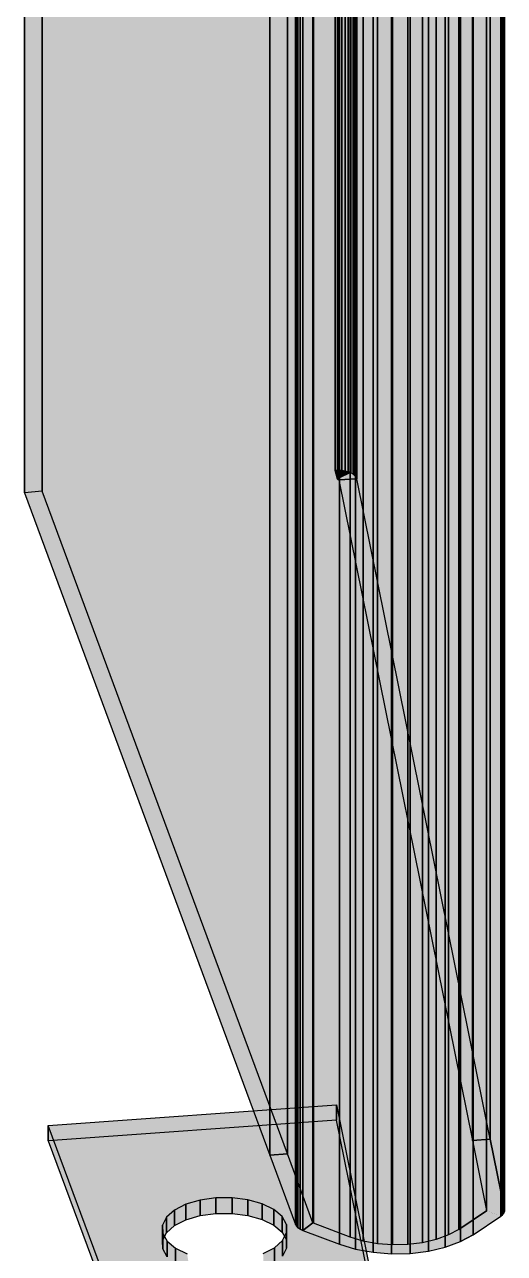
# Model space of a CAD drawing. Header units: millimetres. Extents: x 50 to 612415, y 2 to 4150.
# Drawn here: x 507528.7 to 507582.6, y 888.7 to 1026.6 of the extents above; entities that cross this region are included whole.
import ezdxf

# ---------------------------------------------------------------- set-up
doc = ezdxf.new("R2010")
doc.units = ezdxf.units.MM
doc.layers.add('HATCH', color=8, linetype='Continuous', lineweight=9)
doc.layers.add('OUTLINE', color=7, linetype='Continuous', lineweight=25)

msp = doc.modelspace()

# ---------------------------------------------------------------- hatches: boundary and pattern name
at = {"layer": 'HATCH', "true_color": 0x576f79}
for points in [[(507564.002, 975.502), (507578.995, 901.375), (507578.995, 1916.48), (507564.002, 1876.565)], [(507580.981, 901.517), (507565.997, 975.603), (507565.997, 1876.729), (507580.981, 1916.622)], [(507578.995, 901.375), (507580.582, 893.53), (507580.582, 1908.635), (507578.995, 1916.48)], [(507582.576, 893.631), (507580.981, 901.517), (507580.981, 1916.622), (507582.576, 1908.736)], [(507563.567, 976.554), (507563.85, 975.562), (507563.85, 1876.518), (507563.567, 1875.975)], [(507580.305, 821.806), (507563.75, 903.656), (507563.75, 905.392), (507580.305, 823.542)]]:
    msp.add_hatch(color=147, dxfattribs=at).paths.add_polyline_path(points)
at = {"layer": 'HATCH', "true_color": 0x5c7681}
for points in [[(507580.981, 901.517), (507578.995, 901.375), (507578.995, 1916.48), (507580.981, 1916.622)], [(507578.995, 901.375), (507580.981, 901.517), (507580.981, 1916.622), (507578.995, 1916.48)], [(507558.22, 899.891), (507556.234, 899.749), (507556.234, 1914.854), (507558.22, 1914.996)], [(507556.234, 899.749), (507558.22, 899.891), (507558.22, 1914.996), (507556.234, 1914.854)], [(507567.844, 888.839), (507569.916, 888.679), (507569.916, 1903.784), (507567.844, 1903.944)], [(507570.025, 889.68), (507568.342, 889.81), (507568.342, 1904.915), (507570.025, 1904.785)], [(507571.726, 889.717), (507570.025, 889.68), (507570.025, 1904.785), (507571.726, 1904.822)], [(507569.916, 888.679), (507572.01, 888.725), (507572.01, 1903.83), (507569.916, 1903.784)], [(507563.85, 975.562), (507563.874, 975.562), (507563.874, 1876.52), (507563.85, 1876.518)], [(507563.874, 975.562), (507563.898, 975.561), (507563.898, 1876.524), (507563.874, 1876.52)], [(507563.949, 976.564), (507563.567, 976.554), (507563.567, 1875.975), (507563.949, 1876.011)], [(507564.328, 976.54), (507563.949, 976.564), (507563.949, 1876.011), (507564.328, 1876.065)], [(507530.697, 974.248), (507528.726, 974.065), (507528.726, 1873.486), (507530.697, 1873.606)], [(507563.75, 903.656), (507531.391, 901.345), (507531.391, 903.081), (507563.75, 905.392)], [(507550.182, 893.202), (507552.013, 893.212), (507552.013, 894.949), (507550.182, 894.939)]]:
    msp.add_hatch(color=155, dxfattribs=at).paths.add_polyline_path(points)
at = {"layer": 'HATCH', "true_color": 0x576f7a}
for points in [[(507558.22, 899.891), (507530.697, 974.248), (507530.697, 1873.606), (507558.22, 1914.996)], [(507561.09, 892.138), (507558.22, 899.891), (507558.22, 1914.996), (507561.09, 1907.243)], [(507528.726, 974.065), (507556.234, 899.749), (507556.234, 1914.854), (507528.726, 1873.486)], [(507556.234, 899.749), (507559.119, 891.955), (507559.119, 1907.06), (507556.234, 1914.854)], [(507580.582, 893.518), (507580.577, 893.505), (507580.577, 1908.61), (507580.582, 1908.622)], [(507582.509, 893.237), (507582.579, 893.432), (507582.579, 1908.537), (507582.509, 1908.342)], [(507563.997, 975.514), (507564.002, 975.502), (507564.002, 1876.565), (507563.997, 1876.559)], [(507565.997, 975.603), (507565.924, 975.791), (507565.924, 1876.624), (507565.997, 1876.729)], [(507531.391, 901.345), (507561.334, 820.451), (507561.334, 822.187), (507531.391, 903.081)]]:
    msp.add_hatch(color=147, dxfattribs=at).paths.add_polyline_path(points)
at = {"layer": 'HATCH', "true_color": 0x5a737d}
for points in [[(507580.556, 893.483), (507577.448, 891.411), (507577.448, 1906.516), (507580.556, 1908.588)], [(507559.404, 891.586), (507559.644, 891.428), (507559.644, 1906.533), (507559.404, 1906.691)], [(507561.123, 892.105), (507561.108, 892.115), (507561.108, 1907.22), (507561.123, 1907.21)], [(507579.052, 890.81), (507582.159, 892.882), (507582.159, 1907.987), (507579.052, 1905.915)]]:
    msp.add_hatch(color=147, dxfattribs=at).paths.add_polyline_path(points)
at = {"layer": 'HATCH', "true_color": 0x59727d}
for points in [[(507580.569, 893.494), (507580.556, 893.483), (507580.556, 1908.588), (507580.569, 1908.599)], [(507582.159, 892.882), (507582.367, 893.051), (507582.367, 1908.156), (507582.159, 1907.987)], [(507563.976, 975.535), (507563.989, 975.525), (507563.989, 1876.552), (507563.976, 1876.545)], [(507565.786, 975.969), (507565.587, 976.132), (507565.587, 1876.411), (507565.786, 1876.517)], [(507556.693, 891.896), (507557.627, 891.107), (507557.627, 892.844), (507556.693, 893.632)], [(507545.654, 887.563), (507544.721, 888.351), (507544.721, 890.087), (507545.654, 889.299)]]:
    msp.add_hatch(color=147, dxfattribs=at).paths.add_polyline_path(points)
at = {"layer": 'HATCH', "true_color": 0x566e78}
for points in [[(507580.556, 893.483), (507580.556, 893.483), (507580.556, 1908.588), (507580.556, 1908.588)], [(507580.582, 893.53), (507580.582, 893.518), (507580.582, 1908.622), (507580.582, 1908.635)], [(507582.576, 893.631), (507582.576, 893.631), (507582.576, 1908.736), (507582.576, 1908.736)], [(507582.579, 893.432), (507582.576, 893.631), (507582.576, 1908.736), (507582.579, 1908.537)], [(507561.09, 892.138), (507561.09, 892.138), (507561.09, 1907.243), (507561.09, 1907.243)], [(507559.939, 891.295), (507559.939, 891.295), (507559.939, 1906.399), (507559.939, 1906.399)], [(507579.052, 890.81), (507579.052, 890.81), (507579.052, 1905.915), (507579.052, 1905.915)], [(507564.002, 975.502), (507564.002, 975.502), (507564.002, 1876.565), (507564.002, 1876.565)], [(507563.567, 976.554), (507563.567, 976.554), (507563.567, 1875.975), (507563.567, 1875.975)], [(507563.567, 976.554), (507563.567, 976.554), (507563.85, 975.562)], [(507564.002, 975.502), (507564.002, 975.502), (507565.997, 975.603)], [(507582.576, 893.631), (507582.576, 893.631), (507580.981, 901.517)], [(507580.556, 893.483), (507580.556, 893.483), (507577.448, 891.411)], [(507561.09, 892.138), (507561.09, 892.138), (507559.939, 891.295)], [(507544.228, 889.233), (507544.208, 890.149), (507544.208, 891.885), (507544.228, 890.969)], [(507558.12, 890.225), (507558.14, 889.31), (507558.14, 891.046), (507558.12, 891.962)], [(507559.644, 891.428), (507559.939, 891.295), (507559.939, 891.295)], [(507577.636, 890.037), (507579.052, 890.81), (507579.052, 890.81)]]:
    msp.add_hatch(color=147, dxfattribs=at).paths.add_polyline_path(points)
at = {"layer": 'HATCH', "true_color": 0x58717b}
for points in [[(507580.577, 893.505), (507580.569, 893.494), (507580.569, 1908.599), (507580.577, 1908.61)], [(507582.367, 893.051), (507582.509, 893.237), (507582.509, 1908.342), (507582.367, 1908.156)], [(507563.989, 975.525), (507563.997, 975.514), (507563.997, 1876.559), (507563.989, 1876.552)], [(507565.924, 975.791), (507565.786, 975.969), (507565.786, 1876.517), (507565.924, 1876.624)]]:
    msp.add_hatch(color=147, dxfattribs=at).paths.add_polyline_path(points)
at = {"layer": 'HATCH', "true_color": 0x58707b}
for points in [[(507559.119, 891.955), (507559.227, 891.764), (507559.227, 1906.869), (507559.119, 1907.06)], [(507561.097, 892.126), (507561.09, 892.138), (507561.09, 1907.243), (507561.097, 1907.231)]]:
    msp.add_hatch(color=147, dxfattribs=at).paths.add_polyline_path(points)
at = {"layer": 'HATCH', "true_color": 0x59717c}
for points in [[(507559.227, 891.764), (507559.404, 891.586), (507559.404, 1906.691), (507559.227, 1906.869)], [(507561.108, 892.115), (507561.097, 892.126), (507561.097, 1907.231), (507561.108, 1907.22)]]:
    msp.add_hatch(color=147, dxfattribs=at).paths.add_polyline_path(points)
at = {"layer": 'HATCH', "true_color": 0x5b747f}
for points in [[(507561.142, 892.096), (507561.123, 892.105), (507561.123, 1907.21), (507561.142, 1907.201)], [(507565.285, 890.543), (507561.142, 892.096), (507561.142, 1907.201), (507565.285, 1905.647)], [(507559.644, 891.428), (507559.939, 891.295), (507559.939, 1906.399), (507559.644, 1906.533)], [(507559.939, 891.295), (507564.082, 889.741), (507564.082, 1904.846), (507559.939, 1906.399)], [(507576.297, 890.783), (507574.924, 890.28), (507574.924, 1905.385), (507576.297, 1905.888)], [(507575.945, 889.417), (507577.636, 890.037), (507577.636, 1905.142), (507575.945, 1904.522)], [(507563.942, 975.552), (507563.96, 975.544), (507563.96, 1876.539), (507563.942, 1876.533)], [(507565.332, 976.275), (507565.031, 976.393), (507565.031, 1876.217), (507565.332, 1876.31)]]:
    msp.add_hatch(color=147, dxfattribs=at).paths.add_polyline_path(points)
at = {"layer": 'HATCH', "true_color": 0x5b757f}
for points in [[(507566.741, 890.101), (507565.285, 890.543), (507565.285, 1905.647), (507566.741, 1905.206)], [(507564.082, 889.741), (507565.874, 889.197), (507565.874, 1904.302), (507564.082, 1904.846)]]:
    msp.add_hatch(color=147, dxfattribs=at).paths.add_polyline_path(points)
at = {"layer": 'HATCH', "true_color": 0x5c7580}
for points in [[(507574.924, 890.28), (507573.381, 889.92), (507573.381, 1905.025), (507574.924, 1905.385)], [(507565.874, 889.197), (507567.844, 888.839), (507567.844, 1903.944), (507565.874, 1904.302)], [(507568.342, 889.81), (507566.741, 890.101), (507566.741, 1905.206), (507568.342, 1904.915)], [(507574.046, 888.974), (507575.945, 889.417), (507575.945, 1904.522), (507574.046, 1904.079)], [(507563.898, 975.561), (507563.92, 975.557), (507563.92, 1876.528), (507563.898, 1876.524)], [(507563.92, 975.557), (507563.942, 975.552), (507563.942, 1876.533), (507563.92, 1876.528)], [(507564.693, 976.482), (507564.328, 976.54), (507564.328, 1876.065), (507564.693, 1876.134)], [(507565.031, 976.393), (507564.693, 976.482), (507564.693, 1876.134), (507565.031, 1876.217)], [(507553.788, 892.985), (507555.384, 892.536), (507555.384, 894.272), (507553.788, 894.721)]]:
    msp.add_hatch(color=147, dxfattribs=at).paths.add_polyline_path(points)
at = {"layer": 'HATCH', "true_color": 0x5a737e}
for points in [[(507577.448, 891.411), (507576.297, 890.783), (507576.297, 1905.888), (507577.448, 1906.516)], [(507577.636, 890.037), (507579.052, 890.81), (507579.052, 1905.915), (507577.636, 1905.142)], [(507563.96, 975.544), (507563.976, 975.535), (507563.976, 1876.545), (507563.96, 1876.539)], [(507565.587, 976.132), (507565.332, 976.275), (507565.332, 1876.31), (507565.587, 1876.411)], [(507545.561, 891.834), (507546.841, 892.489), (507546.841, 894.225), (507545.561, 893.571)], [(507556.787, 887.624), (507555.506, 886.97), (507555.506, 888.706), (507556.787, 889.36)]]:
    msp.add_hatch(color=147, dxfattribs=at).paths.add_polyline_path(points)
at = {"layer": 'HATCH', "true_color": 0x5c7680}
for points in [[(507573.381, 889.92), (507571.726, 889.717), (507571.726, 1904.822), (507573.381, 1905.025)], [(507572.01, 888.725), (507574.046, 888.974), (507574.046, 1904.079), (507572.01, 1903.83)], [(507548.418, 892.956), (507550.182, 893.202), (507550.182, 894.939), (507548.418, 894.692)], [(507552.013, 893.212), (507553.788, 892.985), (507553.788, 894.721), (507552.013, 894.949)]]:
    msp.add_hatch(color=147, dxfattribs=at).paths.add_polyline_path(points)
at = {"layer": 'HATCH', "true_color": 0x617c87}
for points in [[(507563.949, 976.564), (507563.567, 976.554), (507563.85, 975.562)], [(507564.328, 976.54), (507563.949, 976.564), (507563.85, 975.562)], [(507564.693, 976.482), (507564.328, 976.54), (507563.85, 975.562)], [(507565.031, 976.393), (507564.693, 976.482), (507563.85, 975.562)], [(507565.332, 976.275), (507565.031, 976.393), (507563.85, 975.562)], [(507565.587, 976.132), (507565.332, 976.275), (507563.85, 975.562)], [(507565.786, 975.969), (507565.587, 976.132), (507563.85, 975.562)], [(507565.924, 975.791), (507565.786, 975.969), (507563.85, 975.562)], [(507563.85, 975.562), (507563.874, 975.562), (507565.924, 975.791)], [(507563.874, 975.562), (507565.997, 975.603), (507565.924, 975.791)], [(507563.874, 975.562), (507563.898, 975.561), (507565.997, 975.603)], [(507563.898, 975.561), (507563.92, 975.557), (507565.997, 975.603)], [(507563.92, 975.557), (507563.942, 975.552), (507565.997, 975.603)], [(507563.942, 975.552), (507563.96, 975.544), (507565.997, 975.603)], [(507563.96, 975.544), (507563.976, 975.535), (507565.997, 975.603)], [(507563.976, 975.535), (507563.989, 975.525), (507565.997, 975.603)], [(507563.989, 975.525), (507563.997, 975.514), (507565.997, 975.603)], [(507563.997, 975.514), (507564.002, 975.502), (507565.997, 975.603)], [(507564.002, 975.502), (507578.995, 901.375), (507565.997, 975.603)], [(507578.995, 901.375), (507580.981, 901.517), (507565.997, 975.603)], [(507528.726, 974.065), (507556.234, 899.749), (507530.697, 974.248)], [(507556.234, 899.749), (507558.22, 899.891), (507530.697, 974.248)], [(507531.391, 903.081), (507563.75, 905.392), (507545.561, 893.571)], [(507563.75, 905.392), (507546.841, 894.225), (507545.561, 893.571)], [(507563.75, 905.392), (507548.418, 894.692), (507546.841, 894.225)], [(507563.75, 905.392), (507550.182, 894.939), (507548.418, 894.692)], [(507563.75, 905.392), (507552.013, 894.949), (507550.182, 894.939)], [(507563.75, 905.392), (507553.788, 894.721), (507552.013, 894.949)], [(507563.75, 905.392), (507555.384, 894.272), (507553.788, 894.721)], [(507563.75, 905.392), (507556.693, 893.632), (507555.384, 894.272)], [(507563.75, 905.392), (507557.627, 892.844), (507556.693, 893.632)], [(507563.75, 905.392), (507558.12, 891.962), (507557.627, 892.844)], [(507563.75, 905.392), (507580.305, 823.542), (507558.12, 891.962)], [(507545.561, 891.834), (507563.75, 903.656), (507531.391, 901.345)], [(507531.391, 903.081), (507545.561, 893.571), (507544.662, 892.772)], [(507531.391, 903.081), (507544.662, 892.772), (507544.208, 891.885)], [(507531.391, 903.081), (507544.208, 891.885), (507544.228, 890.969)], [(507531.391, 903.081), (507544.228, 890.969), (507544.721, 890.087)], [(507561.334, 822.187), (507531.391, 903.081), (507544.721, 890.087)], [(507545.561, 891.834), (507546.841, 892.489), (507563.75, 903.656)], [(507546.841, 892.489), (507548.418, 892.956), (507563.75, 903.656)], [(507548.418, 892.956), (507550.182, 893.202), (507563.75, 903.656)], [(507550.182, 893.202), (507552.013, 893.212), (507563.75, 903.656)], [(507552.013, 893.212), (507553.788, 892.985), (507563.75, 903.656)], [(507553.788, 892.985), (507555.384, 892.536), (507563.75, 903.656)], [(507555.384, 892.536), (507556.693, 891.896), (507563.75, 903.656)], [(507556.693, 891.896), (507557.627, 891.107), (507563.75, 903.656)], [(507557.627, 891.107), (507558.12, 890.225), (507563.75, 903.656)], [(507558.12, 890.225), (507580.305, 821.806), (507563.75, 903.656)], [(507544.662, 891.036), (507545.561, 891.834), (507531.391, 901.345)], [(507544.208, 890.149), (507544.662, 891.036), (507531.391, 901.345)], [(507544.228, 889.233), (507544.208, 890.149), (507531.391, 901.345)], [(507544.721, 888.351), (507544.228, 889.233), (507531.391, 901.345)], [(507544.721, 888.351), (507531.391, 901.345), (507561.334, 820.451)], [(507580.981, 901.517), (507578.995, 901.375), (507580.582, 893.53)], [(507580.981, 901.517), (507580.582, 893.53), (507580.582, 893.518)], [(507582.159, 892.882), (507580.981, 901.517), (507580.582, 893.518)], [(507582.579, 893.432), (507582.576, 893.631), (507580.981, 901.517)], [(507582.509, 893.237), (507582.579, 893.432), (507580.981, 901.517)], [(507582.367, 893.051), (507582.509, 893.237), (507580.981, 901.517)], [(507582.159, 892.882), (507582.367, 893.051), (507580.981, 901.517)], [(507558.22, 899.891), (507556.234, 899.749), (507559.939, 891.295)], [(507556.234, 899.749), (507559.119, 891.955), (507559.939, 891.295)], [(507561.09, 892.138), (507558.22, 899.891), (507559.939, 891.295)], [(507580.556, 893.483), (507577.448, 891.411), (507579.052, 890.81)], [(507580.577, 893.505), (507580.569, 893.494), (507579.052, 890.81)], [(507579.052, 890.81), (507582.159, 892.882), (507580.577, 893.505)], [(507580.569, 893.494), (507580.556, 893.483), (507579.052, 890.81)], [(507582.159, 892.882), (507580.582, 893.518), (507580.577, 893.505)], [(507561.097, 892.126), (507561.09, 892.138), (507559.939, 891.295)], [(507561.108, 892.115), (507561.097, 892.126), (507559.939, 891.295)], [(507561.123, 892.105), (507561.108, 892.115), (507559.939, 891.295)], [(507561.142, 892.096), (507561.123, 892.105), (507559.939, 891.295)], [(507565.285, 890.543), (507561.142, 892.096), (507559.939, 891.295)], [(507563.791, 872.115), (507557.686, 890.159), (507558.14, 891.046)], [(507563.791, 872.115), (507558.14, 891.046), (507558.12, 891.962)], [(507580.305, 823.542), (507563.791, 872.115), (507558.12, 891.962)], [(507559.119, 891.955), (507559.227, 891.764), (507559.939, 891.295)], [(507559.227, 891.764), (507559.404, 891.586), (507559.939, 891.295)], [(507559.404, 891.586), (507559.644, 891.428), (507559.939, 891.295)], [(507566.741, 890.101), (507565.285, 890.543), (507559.939, 891.295)], [(507568.342, 889.81), (507566.741, 890.101), (507559.939, 891.295)], [(507568.342, 889.81), (507559.939, 891.295), (507567.844, 888.839)], [(507559.939, 891.295), (507564.082, 889.741), (507567.844, 888.839)], [(507573.381, 889.92), (507567.844, 888.839), (507579.052, 890.81)], [(507567.844, 888.839), (507569.916, 888.679), (507579.052, 890.81)], [(507569.916, 888.679), (507572.01, 888.725), (507579.052, 890.81)], [(507572.01, 888.725), (507574.046, 888.974), (507579.052, 890.81)], [(507574.924, 890.28), (507573.381, 889.92), (507579.052, 890.81)], [(507574.046, 888.974), (507575.945, 889.417), (507579.052, 890.81)], [(507576.297, 890.783), (507574.924, 890.28), (507579.052, 890.81)], [(507575.945, 889.417), (507577.636, 890.037), (507579.052, 890.81)], [(507577.448, 891.411), (507576.297, 890.783), (507579.052, 890.81)], [(507544.721, 890.087), (507545.654, 889.299), (507549.898, 871.123)], [(507549.898, 871.123), (507561.334, 822.187), (507544.721, 890.087)], [(507545.654, 889.299), (507546.964, 888.659), (507549.898, 871.123)], [(507555.506, 888.706), (507556.787, 889.36), (507563.791, 872.115)], [(507563.791, 872.115), (507556.787, 889.36), (507557.686, 890.159)], [(507558.14, 889.31), (507557.686, 888.422), (507563.791, 870.379)], [(507558.12, 890.225), (507558.14, 889.31), (507563.791, 870.379)], [(507558.12, 890.225), (507563.791, 870.379), (507580.305, 821.806)], [(507564.082, 889.741), (507565.874, 889.197), (507567.844, 888.839)], [(507573.381, 889.92), (507571.726, 889.717), (507567.844, 888.839)], [(507570.025, 889.68), (507568.342, 889.81), (507567.844, 888.839)], [(507571.726, 889.717), (507570.025, 889.68), (507567.844, 888.839)]]:
    msp.add_hatch(color=145, dxfattribs=at).paths.add_polyline_path(points)
at = {"layer": 'HATCH', "true_color": 0x59727c}
for points in [[(507544.662, 891.036), (507545.561, 891.834), (507545.561, 893.571), (507544.662, 892.772)], [(507557.686, 888.422), (507556.787, 887.624), (507556.787, 889.36), (507557.686, 890.159)]]:
    msp.add_hatch(color=147, dxfattribs=at).paths.add_polyline_path(points)
at = {"layer": 'HATCH', "true_color": 0x5b7580}
msp.add_hatch(color=147, dxfattribs=at).paths.add_polyline_path([(507546.841, 892.489), (507548.418, 892.956), (507548.418, 894.692), (507546.841, 894.225)])
at = {"layer": 'HATCH', "true_color": 0x5b747e}
for points in [[(507555.384, 892.536), (507556.693, 891.896), (507556.693, 893.632), (507555.384, 894.272)], [(507546.964, 886.923), (507545.654, 887.563), (507545.654, 889.299), (507546.964, 888.659)]]:
    msp.add_hatch(color=147, dxfattribs=at).paths.add_polyline_path(points)
at = {"layer": 'HATCH', "true_color": 0x58707a}
for points in [[(507544.208, 890.149), (507544.662, 891.036), (507544.662, 892.772), (507544.208, 891.885)], [(507557.627, 891.107), (507558.12, 890.225), (507558.12, 891.962), (507557.627, 892.844)], [(507544.721, 888.351), (507544.228, 889.233), (507544.228, 890.969), (507544.721, 890.087)], [(507558.14, 889.31), (507557.686, 888.422), (507557.686, 890.159), (507558.14, 891.046)]]:
    msp.add_hatch(color=147, dxfattribs=at).paths.add_polyline_path(points)

# ---------------------------------------------------------------- linework, layer by layer
at = {"layer": 'OUTLINE', "color": 139, "true_color": 0x42544a}
for p, q in [((507578.995, 901.375), (507578.995, 1916.48)), ((507578.995, 901.375), (507578.995, 1916.48)), ((507578.995, 1916.48), (507578.995, 901.375)), ((507578.995, 1916.48), (507578.995, 901.375)), ((507580.981, 1916.622), (507580.981, 901.517)), ((507580.981, 1916.622), (507580.981, 901.517)), ((507580.981, 901.517), (507580.981, 1916.622)), ((507580.981, 901.517), (507580.981, 1916.622)), ((507558.22, 1914.996), (507558.22, 899.891)), ((507558.22, 1914.996), (507558.22, 899.891)), ((507558.22, 899.891), (507558.22, 1914.996)), ((507558.22, 899.891), (507558.22, 1914.996)), ((507556.234, 899.749), (507556.234, 1914.854)), ((507556.234, 899.749), (507556.234, 1914.854)), ((507556.234, 1914.854), (507556.234, 899.749)), ((507556.234, 1914.854), (507556.234, 899.749)), ((507580.556, 893.483), (507580.556, 1908.588)), ((507580.556, 893.483), (507580.556, 1908.588)), ((507580.556, 1908.588), (507580.556, 893.483)), ((507580.556, 1908.588), (507580.556, 893.483)), ((507580.569, 893.494), (507580.569, 1908.599)), ((507580.569, 1908.599), (507580.569, 893.494)), ((507580.577, 893.505), (507580.577, 1908.61)), ((507580.577, 1908.61), (507580.577, 893.505)), ((507580.582, 893.53), (507580.582, 1908.635)), ((507580.582, 1908.635), (507580.582, 893.53)), ((507580.582, 893.518), (507580.582, 1908.622)), ((507580.582, 1908.622), (507580.582, 893.518)), ((507582.367, 1908.156), (507582.367, 893.051)), ((507582.367, 893.051), (507582.367, 1908.156)), ((507582.509, 1908.342), (507582.509, 893.237)), ((507582.509, 893.237), (507582.509, 1908.342)), ((507582.576, 1908.736), (507582.576, 893.631)), ((507582.576, 893.631), (507582.576, 1908.736)), ((507582.576, 1908.736), (507582.576, 893.631)), ((507582.576, 893.631), (507582.576, 1908.736)), ((507582.579, 1908.537), (507582.579, 893.432)), ((507582.579, 893.432), (507582.579, 1908.537)), ((507559.119, 891.955), (507559.119, 1907.06)), ((507559.119, 1907.06), (507559.119, 891.955)), ((507559.227, 891.764), (507559.227, 1906.869)), ((507559.227, 1906.869), (507559.227, 891.764)), ((507559.404, 891.586), (507559.404, 1906.691)), ((507559.404, 1906.691), (507559.404, 891.586)), ((507561.09, 1907.243), (507561.09, 892.138)), ((507561.09, 892.138), (507561.09, 1907.243)), ((507561.09, 1907.243), (507561.09, 892.138)), ((507561.09, 892.138), (507561.09, 1907.243)), ((507561.097, 1907.231), (507561.097, 892.126)), ((507561.097, 892.126), (507561.097, 1907.231)), ((507561.108, 1907.22), (507561.108, 892.115)), ((507561.108, 892.115), (507561.108, 1907.22)), ((507561.123, 1907.21), (507561.123, 892.105)), ((507561.123, 892.105), (507561.123, 1907.21)), ((507561.142, 1907.201), (507561.142, 892.096)), ((507561.142, 892.096), (507561.142, 1907.201)), ((507582.159, 1907.987), (507582.159, 892.882)), ((507582.159, 892.882), (507582.159, 1907.987)), ((507559.644, 891.428), (507559.644, 1906.533)), ((507559.644, 1906.533), (507559.644, 891.428)), ((507559.939, 891.295), (507559.939, 1906.399)), ((507559.939, 891.295), (507559.939, 1906.399)), ((507559.939, 1906.399), (507559.939, 891.295)), ((507559.939, 1906.399), (507559.939, 891.295)), ((507565.285, 1905.647), (507565.285, 890.543)), ((507565.285, 890.543), (507565.285, 1905.647)), ((507574.924, 890.28), (507574.924, 1905.385)), ((507574.924, 1905.385), (507574.924, 890.28)), ((507576.297, 890.783), (507576.297, 1905.888)), ((507576.297, 1905.888), (507576.297, 890.783)), ((507577.448, 891.411), (507577.448, 1906.516)), ((507577.448, 1906.516), (507577.448, 891.411)), ((507579.052, 1905.915), (507579.052, 890.81)), ((507579.052, 890.81), (507579.052, 1905.915)), ((507579.052, 1905.915), (507579.052, 890.81)), ((507579.052, 890.81), (507579.052, 1905.915)), ((507564.082, 889.741), (507564.082, 1904.846)), ((507564.082, 1904.846), (507564.082, 889.741)), ((507565.874, 889.197), (507565.874, 1904.302)), ((507565.874, 1904.302), (507565.874, 889.197)), ((507566.741, 1905.206), (507566.741, 890.101)), ((507566.741, 890.101), (507566.741, 1905.206)), ((507567.844, 888.839), (507567.844, 1903.944)), ((507567.844, 1903.944), (507567.844, 888.839)), ((507568.342, 1904.915), (507568.342, 889.81)), ((507568.342, 889.81), (507568.342, 1904.915)), ((507570.025, 1904.785), (507570.025, 889.68)), ((507570.025, 889.68), (507570.025, 1904.785)), ((507571.726, 889.717), (507571.726, 1904.822)), ((507571.726, 1904.822), (507571.726, 889.717)), ((507573.381, 889.92), (507573.381, 1905.025)), ((507573.381, 1905.025), (507573.381, 889.92)), ((507574.046, 1904.079), (507574.046, 888.974)), ((507574.046, 888.974), (507574.046, 1904.079)), ((507575.945, 1904.522), (507575.945, 889.417)), ((507575.945, 889.417), (507575.945, 1904.522)), ((507577.636, 1905.142), (507577.636, 890.037)), ((507577.636, 890.037), (507577.636, 1905.142)), ((507569.916, 888.679), (507569.916, 1903.784)), ((507569.916, 1903.784), (507569.916, 888.679)), ((507572.01, 1903.83), (507572.01, 888.725)), ((507572.01, 888.725), (507572.01, 1903.83)), ((507563.85, 975.562), (507563.85, 1876.518)), ((507563.85, 1876.518), (507563.85, 975.562)), ((507563.874, 975.562), (507563.874, 1876.52)), ((507563.874, 1876.52), (507563.874, 975.562)), ((507563.898, 975.561), (507563.898, 1876.524)), ((507563.898, 1876.524), (507563.898, 975.561)), ((507563.92, 975.557), (507563.92, 1876.528)), ((507563.92, 1876.528), (507563.92, 975.557)), ((507563.942, 975.552), (507563.942, 1876.533)), ((507563.942, 1876.533), (507563.942, 975.552)), ((507563.96, 975.544), (507563.96, 1876.539)), ((507563.96, 1876.539), (507563.96, 975.544)), ((507563.976, 975.535), (507563.976, 1876.545)), ((507563.976, 1876.545), (507563.976, 975.535)), ((507563.989, 975.525), (507563.989, 1876.552)), ((507563.989, 1876.552), (507563.989, 975.525)), ((507563.997, 975.514), (507563.997, 1876.559)), ((507563.997, 1876.559), (507563.997, 975.514)), ((507564.002, 975.502), (507564.002, 1876.565)), ((507564.002, 975.502), (507564.002, 1876.565)), ((507564.002, 1876.565), (507564.002, 975.502)), ((507564.002, 1876.565), (507564.002, 975.502)), ((507565.587, 1876.411), (507565.587, 976.132)), ((507565.587, 976.132), (507565.587, 1876.411)), ((507565.786, 1876.517), (507565.786, 975.969)), ((507565.786, 975.969), (507565.786, 1876.517)), ((507565.924, 1876.624), (507565.924, 975.791)), ((507565.924, 975.791), (507565.924, 1876.624)), ((507565.997, 1876.729), (507565.997, 975.603)), ((507565.997, 975.603), (507565.997, 1876.729)), ((507563.567, 976.554), (507563.567, 1875.975)), ((507563.567, 976.554), (507563.567, 1875.975)), ((507563.567, 1875.975), (507563.567, 976.554)), ((507563.567, 1875.975), (507563.567, 976.554)), ((507563.949, 1876.011), (507563.949, 976.564)), ((507563.949, 976.564), (507563.949, 1876.011)), ((507564.328, 1876.065), (507564.328, 976.54)), ((507564.328, 976.54), (507564.328, 1876.065)), ((507564.693, 1876.134), (507564.693, 976.482)), ((507564.693, 976.482), (507564.693, 1876.134)), ((507565.031, 1876.217), (507565.031, 976.393)), ((507565.031, 976.393), (507565.031, 1876.217)), ((507565.332, 1876.31), (507565.332, 976.275)), ((507565.332, 976.275), (507565.332, 1876.31)), ((507530.697, 1873.606), (507530.697, 974.248)), ((507530.697, 974.248), (507530.697, 1873.606)), ((507528.726, 974.065), (507528.726, 1873.486)), ((507528.726, 1873.486), (507528.726, 974.065)), ((507563.949, 976.564), (507563.567, 976.554)), ((507563.949, 976.564), (507563.567, 976.554)), ((507563.567, 976.554), (507563.85, 975.562)), ((507563.567, 976.554), (507563.567, 976.554)), ((507563.567, 976.554), (507563.85, 975.562)), ((507563.85, 975.562), (507563.567, 976.554)), ((507563.567, 976.554), (507563.567, 976.554)), ((507563.567, 976.554), (507563.85, 975.562)), ((507564.328, 976.54), (507563.949, 976.564)), ((507564.328, 976.54), (507563.949, 976.564)), ((507564.693, 976.482), (507564.328, 976.54)), ((507564.693, 976.482), (507564.328, 976.54)), ((507565.031, 976.393), (507564.693, 976.482)), ((507565.031, 976.393), (507564.693, 976.482)), ((507565.332, 976.275), (507565.031, 976.393)), ((507565.332, 976.275), (507565.031, 976.393)), ((507565.587, 976.132), (507565.332, 976.275)), ((507565.587, 976.132), (507565.332, 976.275)), ((507565.786, 975.969), (507565.587, 976.132)), ((507565.786, 975.969), (507565.587, 976.132)), ((507563.85, 975.562), (507563.874, 975.562)), ((507563.85, 975.562), (507563.874, 975.562)), ((507563.874, 975.562), (507563.898, 975.561)), ((507563.874, 975.562), (507563.898, 975.561)), ((507563.898, 975.561), (507563.92, 975.557)), ((507563.898, 975.561), (507563.92, 975.557)), ((507563.92, 975.557), (507563.942, 975.552)), ((507563.92, 975.557), (507563.942, 975.552)), ((507563.942, 975.552), (507563.96, 975.544)), ((507563.942, 975.552), (507563.96, 975.544)), ((507563.96, 975.544), (507563.976, 975.535)), ((507563.96, 975.544), (507563.976, 975.535)), ((507563.976, 975.535), (507563.989, 975.525)), ((507563.976, 975.535), (507563.989, 975.525)), ((507563.989, 975.525), (507563.997, 975.514)), ((507563.989, 975.525), (507563.997, 975.514)), ((507563.997, 975.514), (507564.002, 975.502)), ((507563.997, 975.514), (507564.002, 975.502)), ((507564.002, 975.502), (507565.997, 975.603)), ((507564.002, 975.502), (507565.997, 975.603)), ((507565.997, 975.603), (507564.002, 975.502)), ((507565.997, 975.603), (507564.002, 975.502)), ((507564.002, 975.502), (507564.002, 975.502)), ((507564.002, 975.502), (507578.995, 901.375)), ((507564.002, 975.502), (507564.002, 975.502)), ((507564.002, 975.502), (507578.995, 901.375)), ((507565.924, 975.791), (507565.786, 975.969)), ((507565.924, 975.791), (507565.786, 975.969)), ((507565.997, 975.603), (507565.924, 975.791)), ((507565.997, 975.603), (507565.924, 975.791)), ((507580.981, 901.517), (507565.997, 975.603)), ((507580.981, 901.517), (507565.997, 975.603)), ((507530.697, 974.248), (507528.726, 974.065)), ((507530.697, 974.248), (507528.726, 974.065)), ((507528.726, 974.065), (507556.234, 899.749)), ((507528.726, 974.065), (507556.234, 899.749)), ((507558.22, 899.891), (507530.697, 974.248)), ((507558.22, 899.891), (507530.697, 974.248)), ((507531.391, 903.081), (507563.75, 905.392)), ((507531.391, 903.081), (507563.75, 905.392)), ((507563.75, 905.392), (507563.75, 903.656)), ((507563.75, 905.392), (507580.305, 823.542)), ((507563.75, 903.656), (507563.75, 905.392)), ((507563.75, 905.392), (507580.305, 823.542)), ((507563.75, 903.656), (507531.391, 901.345)), ((507563.75, 903.656), (507531.391, 901.345)), ((507531.391, 901.345), (507531.391, 903.081)), ((507561.334, 822.187), (507531.391, 903.081)), ((507561.334, 822.187), (507531.391, 903.081)), ((507531.391, 903.081), (507531.391, 901.345)), ((507580.305, 821.806), (507563.75, 903.656)), ((507580.305, 821.806), (507563.75, 903.656)), ((507531.391, 901.345), (507561.334, 820.451)), ((507531.391, 901.345), (507561.334, 820.451)), ((507578.995, 901.375), (507580.981, 901.517)), ((507580.981, 901.517), (507578.995, 901.375)), ((507580.981, 901.517), (507578.995, 901.375)), ((507578.995, 901.375), (507580.981, 901.517)), ((507578.995, 901.375), (507580.582, 893.53)), ((507578.995, 901.375), (507580.582, 893.53)), ((507582.576, 893.631), (507580.981, 901.517)), ((507580.981, 901.517), (507582.576, 893.631)), ((507582.576, 893.631), (507580.981, 901.517)), ((507582.576, 893.631), (507580.981, 901.517)), ((507556.234, 899.749), (507558.22, 899.891)), ((507558.22, 899.891), (507556.234, 899.749)), ((507558.22, 899.891), (507556.234, 899.749)), ((507556.234, 899.749), (507558.22, 899.891)), ((507556.234, 899.749), (507559.119, 891.955)), ((507556.234, 899.749), (507559.119, 891.955)), ((507561.09, 892.138), (507558.22, 899.891)), ((507561.09, 892.138), (507558.22, 899.891)), ((507550.182, 894.939), (507548.418, 894.692)), ((507550.182, 894.939), (507548.418, 894.692)), ((507552.013, 894.949), (507550.182, 894.939)), ((507552.013, 894.949), (507550.182, 894.939)), ((507550.182, 894.939), (507550.182, 893.202)), ((507550.182, 893.202), (507550.182, 894.939)), ((507553.788, 894.721), (507552.013, 894.949)), ((507552.013, 893.212), (507552.013, 894.949)), ((507553.788, 894.721), (507552.013, 894.949)), ((507552.013, 894.949), (507552.013, 893.212)), ((507545.561, 893.571), (507544.662, 892.772)), ((507545.561, 893.571), (507544.662, 892.772)), ((507546.841, 894.225), (507545.561, 893.571)), ((507546.841, 894.225), (507545.561, 893.571)), ((507545.561, 893.571), (507545.561, 891.834)), ((507545.561, 891.834), (507545.561, 893.571)), ((507548.418, 894.692), (507546.841, 894.225)), ((507548.418, 894.692), (507546.841, 894.225)), ((507546.841, 894.225), (507546.841, 892.489)), ((507546.841, 892.489), (507546.841, 894.225)), ((507548.418, 894.692), (507548.418, 892.956)), ((507548.418, 892.956), (507548.418, 894.692)), ((507555.384, 894.272), (507553.788, 894.721)), ((507553.788, 892.985), (507553.788, 894.721)), ((507555.384, 894.272), (507553.788, 894.721)), ((507553.788, 894.721), (507553.788, 892.985)), ((507556.693, 893.632), (507555.384, 894.272)), ((507555.384, 892.536), (507555.384, 894.272)), ((507556.693, 893.632), (507555.384, 894.272)), ((507555.384, 894.272), (507555.384, 892.536)), ((507557.627, 892.844), (507556.693, 893.632)), ((507556.693, 891.896), (507556.693, 893.632)), ((507557.627, 892.844), (507556.693, 893.632)), ((507556.693, 893.632), (507556.693, 891.896)), ((507580.556, 893.483), (507577.448, 891.411)), ((507577.448, 891.411), (507580.556, 893.483)), ((507580.556, 893.483), (507577.448, 891.411)), ((507580.556, 893.483), (507577.448, 891.411)), ((507580.569, 893.494), (507580.556, 893.483)), ((507580.569, 893.494), (507580.556, 893.483)), ((507580.556, 893.483), (507580.556, 893.483)), ((507580.556, 893.483), (507580.556, 893.483)), ((507580.577, 893.505), (507580.569, 893.494)), ((507580.577, 893.505), (507580.569, 893.494)), ((507580.582, 893.518), (507580.577, 893.505)), ((507580.582, 893.518), (507580.577, 893.505)), ((507580.582, 893.53), (507580.582, 893.518)), ((507580.582, 893.53), (507580.582, 893.518)), ((507582.509, 893.237), (507582.579, 893.432)), ((507582.509, 893.237), (507582.579, 893.432)), ((507582.576, 893.631), (507582.576, 893.631)), ((507582.579, 893.432), (507582.576, 893.631)), ((507582.576, 893.631), (507582.576, 893.631)), ((507582.579, 893.432), (507582.576, 893.631)), ((507544.662, 892.772), (507544.208, 891.885)), ((507544.662, 892.772), (507544.208, 891.885)), ((507544.662, 892.772), (507544.662, 891.036)), ((507544.662, 891.036), (507544.662, 892.772)), ((507545.561, 891.834), (507546.841, 892.489)), ((507545.561, 891.834), (507546.841, 892.489)), ((507546.841, 892.489), (507548.418, 892.956)), ((507546.841, 892.489), (507548.418, 892.956)), ((507548.418, 892.956), (507550.182, 893.202)), ((507548.418, 892.956), (507550.182, 893.202)), ((507550.182, 893.202), (507552.013, 893.212)), ((507550.182, 893.202), (507552.013, 893.212)), ((507552.013, 893.212), (507553.788, 892.985)), ((507552.013, 893.212), (507553.788, 892.985)), ((507553.788, 892.985), (507555.384, 892.536)), ((507553.788, 892.985), (507555.384, 892.536)), ((507555.384, 892.536), (507556.693, 891.896)), ((507555.384, 892.536), (507556.693, 891.896)), ((507558.12, 891.962), (507557.627, 892.844)), ((507557.627, 891.107), (507557.627, 892.844)), ((507558.12, 891.962), (507557.627, 892.844)), ((507557.627, 892.844), (507557.627, 891.107)), ((507559.939, 891.295), (507561.09, 892.138)), ((507561.09, 892.138), (507559.939, 891.295)), ((507559.939, 891.295), (507561.09, 892.138)), ((507561.09, 892.138), (507559.939, 891.295)), ((507561.09, 892.138), (507561.09, 892.138)), ((507561.097, 892.126), (507561.09, 892.138)), ((507561.09, 892.138), (507561.09, 892.138)), ((507561.097, 892.126), (507561.09, 892.138)), ((507561.108, 892.115), (507561.097, 892.126)), ((507561.108, 892.115), (507561.097, 892.126)), ((507561.123, 892.105), (507561.108, 892.115)), ((507561.123, 892.105), (507561.108, 892.115)), ((507561.142, 892.096), (507561.123, 892.105)), ((507561.142, 892.096), (507561.123, 892.105)), ((507565.285, 890.543), (507561.142, 892.096)), ((507565.285, 890.543), (507561.142, 892.096)), ((507579.052, 890.81), (507582.159, 892.882)), ((507579.052, 890.81), (507582.159, 892.882)), ((507582.159, 892.882), (507582.367, 893.051)), ((507582.159, 892.882), (507582.367, 893.051)), ((507582.367, 893.051), (507582.509, 893.237)), ((507582.367, 893.051), (507582.509, 893.237)), ((507544.208, 891.885), (507544.228, 890.969)), ((507544.208, 891.885), (507544.208, 890.149)), ((507544.208, 890.149), (507544.208, 891.885)), ((507544.208, 891.885), (507544.228, 890.969)), ((507544.208, 890.149), (507544.662, 891.036)), ((507544.208, 890.149), (507544.662, 891.036)), ((507544.228, 890.969), (507544.721, 890.087)), ((507544.228, 890.969), (507544.228, 889.233)), ((507544.228, 889.233), (507544.228, 890.969)), ((507544.228, 890.969), (507544.721, 890.087)), ((507544.662, 891.036), (507545.561, 891.834)), ((507544.662, 891.036), (507545.561, 891.834)), ((507556.693, 891.896), (507557.627, 891.107)), ((507556.693, 891.896), (507557.627, 891.107)), ((507557.627, 891.107), (507558.12, 890.225)), ((507557.627, 891.107), (507558.12, 890.225)), ((507557.686, 890.159), (507558.14, 891.046)), ((507557.686, 890.159), (507558.14, 891.046)), ((507558.12, 890.225), (507558.12, 891.962)), ((507558.14, 891.046), (507558.12, 891.962)), ((507558.12, 891.962), (507558.12, 890.225)), ((507558.14, 891.046), (507558.12, 891.962)), ((507558.14, 889.31), (507558.14, 891.046)), ((507558.14, 891.046), (507558.14, 889.31)), ((507559.119, 891.955), (507559.227, 891.764)), ((507559.119, 891.955), (507559.227, 891.764)), ((507559.227, 891.764), (507559.404, 891.586)), ((507559.227, 891.764), (507559.404, 891.586)), ((507559.404, 891.586), (507559.644, 891.428)), ((507559.404, 891.586), (507559.644, 891.428)), ((507559.644, 891.428), (507559.939, 891.295)), ((507559.644, 891.428), (507559.939, 891.295)), ((507559.939, 891.295), (507559.644, 891.428)), ((507559.644, 891.428), (507559.939, 891.295)), ((507559.939, 891.295), (507559.939, 891.295)), ((507559.939, 891.295), (507564.082, 889.741)), ((507559.939, 891.295), (507559.939, 891.295)), ((507559.939, 891.295), (507564.082, 889.741)), ((507576.297, 890.783), (507574.924, 890.28)), ((507576.297, 890.783), (507574.924, 890.28)), ((507577.448, 891.411), (507576.297, 890.783)), ((507577.448, 891.411), (507576.297, 890.783)), ((507577.636, 890.037), (507579.052, 890.81)), ((507579.052, 890.81), (507577.636, 890.037)), ((507577.636, 890.037), (507579.052, 890.81)), ((507577.636, 890.037), (507579.052, 890.81)), ((507579.052, 890.81), (507579.052, 890.81)), ((507579.052, 890.81), (507579.052, 890.81)), ((507544.228, 889.233), (507544.208, 890.149)), ((507544.228, 889.233), (507544.208, 890.149)), ((507544.721, 890.087), (507544.721, 888.351)), ((507544.721, 888.351), (507544.721, 890.087)), ((507544.721, 890.087), (507545.654, 889.299)), ((507544.721, 890.087), (507545.654, 889.299)), ((507545.654, 889.299), (507545.654, 887.563)), ((507545.654, 887.563), (507545.654, 889.299)), ((507545.654, 889.299), (507546.964, 888.659)), ((507545.654, 889.299), (507546.964, 888.659)), ((507555.506, 888.706), (507556.787, 889.36)), ((507555.506, 888.706), (507556.787, 889.36)), ((507556.787, 889.36), (507557.686, 890.159)), ((507556.787, 889.36), (507557.686, 890.159)), ((507556.787, 887.624), (507556.787, 889.36)), ((507556.787, 889.36), (507556.787, 887.624)), ((507557.686, 888.422), (507557.686, 890.159)), ((507557.686, 890.159), (507557.686, 888.422)), ((507558.14, 889.31), (507557.686, 888.422)), ((507558.14, 889.31), (507557.686, 888.422)), ((507558.12, 890.225), (507558.14, 889.31)), ((507558.12, 890.225), (507558.14, 889.31)), ((507564.082, 889.741), (507565.874, 889.197)), ((507564.082, 889.741), (507565.874, 889.197)), ((507566.741, 890.101), (507565.285, 890.543)), ((507566.741, 890.101), (507565.285, 890.543)), ((507568.342, 889.81), (507566.741, 890.101)), ((507568.342, 889.81), (507566.741, 890.101)), ((507570.025, 889.68), (507568.342, 889.81)), ((507570.025, 889.68), (507568.342, 889.81)), ((507571.726, 889.717), (507570.025, 889.68)), ((507571.726, 889.717), (507570.025, 889.68)), ((507573.381, 889.92), (507571.726, 889.717)), ((507573.381, 889.92), (507571.726, 889.717)), ((507574.924, 890.28), (507573.381, 889.92)), ((507574.924, 890.28), (507573.381, 889.92)), ((507574.046, 888.974), (507575.945, 889.417)), ((507574.046, 888.974), (507575.945, 889.417)), ((507575.945, 889.417), (507577.636, 890.037)), ((507575.945, 889.417), (507577.636, 890.037)), ((507544.721, 888.351), (507544.228, 889.233)), ((507544.721, 888.351), (507544.228, 889.233)), ((507565.874, 889.197), (507567.844, 888.839)), ((507565.874, 889.197), (507567.844, 888.839)), ((507567.844, 888.839), (507569.916, 888.679)), ((507567.844, 888.839), (507569.916, 888.679)), ((507569.916, 888.679), (507572.01, 888.725)), ((507569.916, 888.679), (507572.01, 888.725)), ((507572.01, 888.725), (507574.046, 888.974)), ((507572.01, 888.725), (507574.046, 888.974))]:
    msp.add_line(p, q, dxfattribs=at)

doc.saveas('drawing.dxf')
